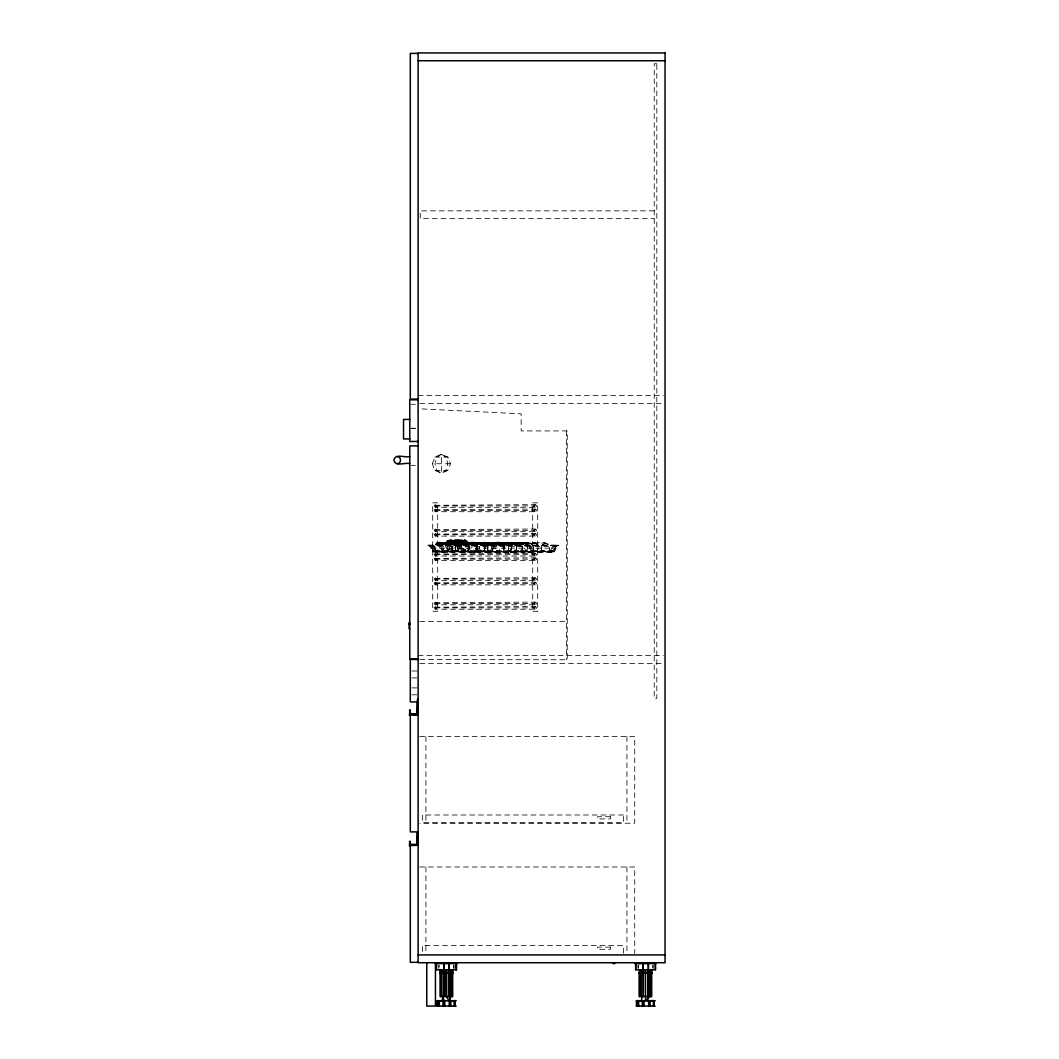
<?xml version="1.0" encoding="UTF-8"?>
<svg xmlns="http://www.w3.org/2000/svg" width="1059" height="1059" viewBox="0 0 1059 1059"><rect width="100%" height="100%" fill="white"/><g stroke="black" fill="none" stroke-linecap="round" stroke-linejoin="round"><path stroke-width="0.75" stroke-dasharray="5 3.75" d="M652.926 968.217L652.926 965.106M459.844 541.374L460.691 539.944L461.022 541.281L460.215 541.731L459.884 540.461L460.956 540.461L460.917 541.427L459.302 543.148L457.342 540.328L458.137 540.805L456.005 541.745L454.205 540.752L455.82 539.772L456.336 541.93L455.529 542.354L455.079 540.222L458.137 539.799L458.56 541.136L457.462 542.274L457.885 540.474L459.5 542.129L460.334 541.718L459.196 539.799L458.799 541.361L462.479 541.361L462.862 540.527L462.055 540.05L461.605 541.559L462.598 541.017L461.923 540.381L459.434 540.381L459.368 541.348L458.918 540.315L459.275 541.745L459.844 541.321M464.967 541.89L464.835 539.746L468.052 541.678L464.769 540.871L464.835 539.746L466.212 541.202L462.995 541.387L464.358 539.931L465.444 541.348L461.949 541.745L462.095 540.408L461.181 540.09L461.843 542.023L462.518 541.361L461.711 539.971L464.848 540.5L464.411 541.321L463.405 540.514L465.788 540.355L464.888 541.943L465.722 541.453L464.305 540.553L465.722 541.453M456.72 544.472L458.56 544.141C467.363 549.025 461.539 538.29 457.845 544.67L456.389 543.889L458.15 542.301L462.32 543.174C464.146 542.817 473.294 541.109 470.011 545.279L467.178 543.558C461.949 541.692 463.696 546.51 460.546 542.367L458.613 542.38L457.475 543.558L455.396 543.201M482.057 543.558L485.287 543.188C482.216 542.354 465.444 545.239 474.578 542.327C478.92 547.199 472.01 542.499 472.182 543.135C474.922 539.746 477.781 546.073 478.893 543.889L477.185 542.79L468.647 544.061L476.338 543.188L479.449 543.558L482.282 545.279C485.565 541.109 476.418 542.817 474.604 543.174C472.115 539.6 462.386 546.59 470.13 543.452C479.979 551.011 472.433 538.012 470.13 544.419C473.241 542.579 473.386 546.47 477.185 544.022L477.106 543.055L474.67 542.301L468.435 543.36L477.781 544.167L478.324 543.346C475.795 542.91 468.475 540.99 467.959 544.432L474.564 543.426L476.603 544.048L476.537 543.095L474.392 543.744L474.472 544.697L470.342 542.261L468.66 543.889L470.117 544.67C473.598 542.089 463.498 542.208 462.174 544.445C461.499 542.751 457.21 544.856 460.493 543.333L454.152 544.432L454.708 542.896L458.123 543.055M544.22 543.399L545.795 543.227L541.295 545.676L541.295 549.7C554.731 558.106 550.865 537.906 537.787 543.068C528.732 543.28 519.625 542.685 510.61 543.148L508.413 545.676L508.413 549.7L510.544 552.004L514.012 551.964L516.395 549.489L516.713 547.688L516.395 545.914L514.012 543.532L493.587 542.79L492.488 544.286L503.396 543.876C501.172 542.036 496.817 541.334 494.46 543.201L500.298 544.26L493.719 542.486L474.247 542.91L470.5 544.472L475.795 543.068C470.514 542.949 470.514 552.414 475.795 552.295L474.128 552.004L477.357 551.964L478.562 550.971L479.701 545.888C476.59 540.58 469.018 544.445 464.027 543.068C454.51 543.849 463.471 558.464 468.104 549.489C470.831 541.533 454.986 539.521 455.105 547.688C455.396 556.332 468.012 550.548 462.359 544.233L458.626 543.015C455.224 545.147 448.169 543.108 457.276 542.949L456.601 543.704L457.554 544.498L450.684 543.426L451.227 544.154L458.295 543.876C456.085 542.036 451.716 541.334 449.373 543.201L454.96 544.697L455.066 543.744L449.969 542.843L450.631 543.532L453.199 542.327L456.389 543.399L453.252 544.273L456.8 541.784L455.317 541.731L454.602 539.719L453.821 542.089L454.88 540.712L453.98 540.5C456.098 548.721 468.581 544.233 456.138 543.479C457.726 544.088 464.583 546.947 456.535 542.261L456.138 540.659L456.945 540.143L457.647 542.314L456.429 543.333L456.707 544.458M500.351 543.188L504.124 542.301L506.639 543.81L506.361 542.87L506.89 544.366L506.506 543.346C497.571 546.034 509.273 540.394 511.709 544.008L511.801 543.466C516.977 540.567 518.989 546.603 512.927 543.982L515.389 543.876C513.165 542.036 508.797 541.334 506.454 543.201L506.467 543.73C508.214 544.3 515.164 545.531 510.703 543.015L508.677 543.598L508.426 545.689C511.153 544.498 512.887 542.526 512.159 544.3L526.627 543.876C522.947 540.394 517.295 545.16 524.986 543.889L524.721 543.399C521.2 540.58 513.986 544.975 525.873 543.439L519.016 542.301L517.719 543.73L523.437 544.472L523.398 543.744L516.964 542.486L512.569 543.161L512.927 543.982C500.126 542.976 519.784 542.579 523.093 543.254C532.598 538.276 536.092 555.657 525.648 551.143L524.562 547.688L525.661 544.233C528.798 542.354 516.315 542.592 514.939 544.286M478.867 544.445L477.45 542.327L474.909 543.439C482.044 545.703 482.255 540.818 476.047 543.399C475.544 544.908 474.26 543.426 472.87 543.836C476.749 539.243 479.806 549.224 472.38 544.141L470.527 544.472M450.83 551.143L452.153 547.688L450.83 544.233L447.375 543.479L443.258 545.994C441.378 550.495 447.295 554.294 450.83 551.143L452.259 547.688L450.83 544.233M467.972 541.943C462.412 540.381 438.148 536.582 447.216 549.422C452.18 550.587 477.344 552.705 466.781 541.083M451.902 549.7L451.902 545.676M478.999 544.273C477.741 545.782 477.291 541.718 475.782 543.889M516.66 549.7L516.673 545.676L516.66 549.7L515.627 551.143M491.561 544.088L493.534 542.38L495.188 542.367L495.916 544.419L493.851 544.67L491.866 543.413L488.556 544.3L484.334 543.598L480.72 545.279L481.832 542.605C503.012 542.155 478.046 548.112 481.607 542.79C491.654 543.413 501.807 542.936 511.934 543.227L509.803 543.373L510.107 544.101L514.144 543.929L512.172 542.499L508.77 544.247L509.101 545.147L510.478 544.141C515.654 545.478 507.42 541.718 505.712 542.486L501.317 543.161L501.675 543.982C507.738 546.603 505.725 540.567 500.55 543.466L500.245 544.061L501.529 543.426C500.642 539.415 493.825 546.868 498.432 543.373C507.261 540.58 505.275 556.968 497.253 551.143L496.419 545.676L497.253 544.233L500.272 543.161L497.809 543.068M490.41 543.916C483.208 539.137 481.66 554.85 489.629 551.964L492.104 547.688L491.972 545.888L489.893 543.413C484.373 541.453 482.97 544.948 489.112 544.3L490.595 543.346C488.067 542.91 480.746 540.99 480.23 544.432L486.836 543.426L488.874 544.048L488.808 543.095C485.101 543.293 486.822 546.007 489.457 544.022L489.377 543.055L486.941 542.301L480.72 543.36L490.065 544.167L490.065 543.055L474.353 542.883M434.111 505.302L435.196 507.301L535.192 507.301L536.45 505.964L535.192 504.64L434.111 505.302A1.403 1.403 0 0 0 434.111 506.639M434.111 509.736L435.196 511.722L535.192 511.722L536.45 510.398L535.192 509.075L434.111 509.736A1.403 1.403 0 0 0 434.111 511.06M435.196 507.301L436.44 505.964L435.196 504.64M435.196 511.722L436.44 510.398L435.196 509.075M434.111 529.672L435.196 531.671L535.192 531.671L536.45 530.334L535.192 529.01L434.111 529.672A1.403 1.403 0 0 0 434.111 531.009M434.111 534.107L435.196 536.106L535.192 536.106L536.45 534.769L535.192 533.445L434.111 534.107A1.403 1.403 0 0 0 434.111 535.43M435.196 531.671L436.44 530.334L435.196 529.01M435.196 536.106L436.44 534.769L435.196 533.445M434.111 554.042L435.196 556.041L535.192 556.041L536.45 554.704L535.192 553.38L434.111 554.042A1.403 1.403 0 0 0 434.111 555.379M434.111 558.477L435.196 560.476L535.192 560.476L536.45 559.139L535.192 557.815L434.111 558.477A1.403 1.403 0 0 0 434.111 559.801M435.196 556.041L436.44 554.704L435.196 553.38M435.196 560.476L436.44 559.139L435.196 557.815M434.111 578.413L435.196 580.411L535.192 580.411L536.45 579.074L535.192 577.751L434.111 578.413A1.403 1.403 0 0 0 434.111 579.75M434.111 582.847L435.196 584.846L535.192 584.846L536.45 583.509L535.192 582.185L434.111 582.847A1.403 1.403 0 0 0 434.111 584.171M435.196 580.411L436.44 579.074L435.196 577.751M435.196 584.846L436.44 583.509L435.196 582.185M434.111 602.783L435.196 604.782L535.192 604.782L536.45 603.458L535.192 602.121L434.111 602.783A1.403 1.403 0 0 0 434.111 604.12M434.111 607.217L435.196 609.216L535.192 609.216L536.45 607.879L535.192 606.555L434.111 607.217A1.403 1.403 0 0 0 434.111 608.541M435.196 604.782L436.44 603.458L435.196 602.121M435.196 609.216L436.44 607.879L435.196 606.555M535.192 504.64L533.948 505.964L535.192 507.301M535.192 509.075L533.948 510.398L535.192 511.722M535.192 529.01L533.948 530.334L535.192 531.671M535.192 533.445L533.948 534.769L535.192 536.106M535.192 553.38L533.948 554.704L535.192 556.041M535.192 557.815L533.948 559.139L535.192 560.476M535.192 577.751L533.948 579.074L535.192 580.411M535.192 582.185L533.948 583.509L535.192 584.846M535.192 602.121L533.948 603.458L535.192 604.782M535.192 606.555L533.948 607.879L535.192 609.216M432.31 463.749L434.971 457.051L441.391 454.285L447.811 457.051L450.472 463.749L447.811 470.434L441.391 473.214L434.971 470.434L432.31 463.749L450.472 463.749M550.323 551.633L552.652 545.769L555.366 545.292L553.579 546.338L551.011 552.242L435.951 552.242L432.39 551.382L430.033 546.338L428.154 545.292L431.317 545.292L434.005 550.998L436.639 551.633L433.806 545.292L431.609 545.597L433.383 546.338L435.951 552.242L432.39 551.382L554.572 551.382L556.928 546.338L558.808 545.292L555.644 545.292L552.957 550.998L550.323 551.633L553.751 550.998L555.949 545.769L557.511 545.133M445.323 542.804C444.581 547.98 437.089 541.453 435.752 544.71C436.957 540.659 446.117 544.617 450.221 543.068M487.947 543.399L489.523 543.227L485.856 545.147L485.525 544.247C484.837 540.487 489.695 544.697 490.899 543.929C490.767 539.944 483.023 545.967 487.008 543.519C486.769 544.895 483.354 543.267 482.838 544.657C485.763 539.891 487.789 546.153 489.814 543.148L502.641 543.439L500.814 542.592L497.862 543.677L501.529 543.426L500.457 543.585L502.244 544.286L502.853 543.386L500.92 542.499L497.518 544.247L497.849 545.147L499.226 544.141C501.092 545.994 501.781 543.174 499.451 543.015L497.426 543.598L497.174 545.689L501.264 543.519L484.44 542.486L480.72 544.154C476.563 548.284 482.692 555.141 487.114 551.143L488.014 549.7L487.828 545.676L486.968 544.233L483.897 542.91M485.644 543.32L488.04 543.095L469.971 543.148L467.668 545.848L468.568 550.971L471.599 552.295L474.789 551.143L469.918 551.964M451.796 541.546L450.009 540.699L451.822 542.737L453.808 540.911L451.915 539.931L446.289 541.89C449.466 539.746 473.241 538.621 460.824 543.121L460.824 547.146L465.311 549.753M438.797 542.91L441.868 544.233L442.728 545.676L442.914 549.7L442.013 551.143C433.78 557.338 431.503 539.852 440.69 543.307L439.631 543.108L442.106 543.426L440.769 545.147L442.146 544.141C444.012 545.994 444.701 543.174 442.358 543.015L440.345 543.598L439.591 545.504L446.196 543.413C451.558 546.166 445.071 540.421 443.469 543.466L443.827 544.3L448.725 543.611L451.941 544.683L452.815 543.889L451.372 542.327L448.817 543.439L454.629 544.101L454.708 543.148L446.832 543.32L449.016 545.676L449.413 547.688L448.301 551.143C440.067 557.338 437.777 539.865 446.964 543.32L445.918 543.121L448.394 543.426L445.084 542.91L448.751 544.67L450.816 544.419L450.088 542.367L440.875 543.307C454.655 543.545 444.158 540.103 442.238 544.617L442.477 545.107C446.382 542.605 451.306 545.676 453.331 543.373L451.319 545.676L452.153 551.143C459.063 556.293 461.446 544.538 457.462 543.783L470.064 544.167L469.997 543.307L467.654 542.565L463.948 542.221L452.895 543.386L456.813 544.074L457.647 543.36L448.632 542.486L444.237 543.161L444.595 543.982C444.886 543.492 452.286 545.623 446.739 542.367L444.806 542.38L443.112 543.558L443.628 544.339L444.754 543.214L442.569 544.061C444.846 540.527 460.691 545.438 449.691 543.889L449.665 542.923L453.504 543.161M472.34 543.346L474.948 543.982L472.817 542.367L469.203 543.558L469.719 544.339L470.831 543.214L474.419 544.3L482.335 544.167L482.269 543.307L479.926 542.565L473.889 543.015M457.7 543.148L460.202 543.545L458.362 543.399L455.688 545.676L455.688 549.7L456.72 551.143C461.698 555.684 467.31 546.166 461.42 543.638C456.985 546.59 459.619 540.818 463.154 543.161L464.504 543.902L461.42 543.624M462.095 541.678L460.784 545.133L462.095 548.588M479.621 543.399L481.196 543.227L477.98 544.233L476.934 545.676L476.934 549.7L477.98 551.143C482.944 555.684 488.556 546.166 482.666 543.638M489.682 543.982C495.758 546.603 493.732 540.567 488.556 543.466L484.903 543.333L488.067 543.068L485.446 543.598L485.181 545.689C487.577 542.433 491.31 544.763 487.246 544.141L485.26 545.676L485.26 549.7L486.306 551.143C491.283 555.684 496.896 546.166 490.992 543.638M532.968 543.399L534.543 543.227L531.327 544.233L530.281 545.676L530.281 549.7L531.327 551.143C539.508 556.438 540.964 540.818 531.896 542.91C525.582 543.638 519.135 542.963 512.781 542.91M542.565 544.233L541.268 547.688L542.565 551.143M441.749 543.916L436.957 543.558C439.022 540.792 441.55 546.351 441.921 543.585C439.882 539.031 434.614 547.424 438.956 545.253C439.75 542.367 445.707 545.65 441.153 542.698C437.87 543.505 436.89 546.709 439.882 543.267M510.081 543.916C505.593 541.917 510.597 546.06 510.253 543.585C504.799 539.057 504.018 550.415 509.114 543.717C515.058 545.967 506.136 539.256 505.646 544.141C506.745 546.153 507.857 541.096 510.703 544.286L511.312 542.804C508.717 540.5 507.843 547.45 510.412 543.373L519.148 544.419L518.42 542.367L517.189 542.367L514.833 543.532L515.045 544.445M456.72 544.233L455.026 547.688L456.72 551.143M477.98 544.233L476.285 547.688L477.98 551.143M486.306 544.233L484.612 547.688L486.306 551.143M531.327 544.233L529.632 547.688L531.327 551.143M456.561 543.426L456.283 545.107L459.752 543.386C464.941 541.453 468.343 549.343 463.551 551.964L460.308 552.004C453.53 548.218 462.545 538.409 465.894 545.888C467.271 550.151 461.936 554.413 458.441 551.143L457.329 547.688L458.441 544.233L464.57 544.154L462.624 543.373L464.835 542.34L466.767 543.889L465.907 544.71L463.008 542.354L459.91 543.135L464.027 543.068L463.974 544.167L454.629 543.36L460.864 542.301L463.617 543.519L461.115 544.697L460.586 543.744L462.717 543.095L474.233 542.963L469.653 542.91L468.555 545.107C489.073 543.849 466.212 539.455 468.104 551.143L463.087 551.964C454.285 539.441 474.882 543.545 481.024 543.254M496.962 543.267C493.984 546.709 494.95 543.505 498.233 542.698C502.8 545.65 496.83 542.367 496.036 545.253C491.707 547.424 496.962 539.031 499.001 543.585C498.657 546.365 496.247 540.845 494.037 543.558L495.03 543.558L491.389 543.135L494.394 544.233L495.36 549.7L494.487 551.143L491.389 552.308L489.682 551.964L487.55 549.489L488.451 544.233L484.718 543.015C482.772 544.961 480.746 544.048 484.109 542.685C490.846 544.405 485.26 547.913 482.401 543.452L479.33 544.273L482.613 542.261C489.298 547.913 486.902 542.446 482.785 544.419M445.098 543.346L444.025 544.67L442.556 544.445L444.343 542.301L447.03 542.301L449.559 543.81L449.281 542.87L449.81 544.366L449.426 543.346L445.508 542.896C437.883 543.188 442.278 556.597 448.698 551.143L443.88 551.964M441.656 543.955C443.893 541.665 444.317 545.57 445.773 543.386L443.84 542.499L440.928 544.432C444.833 539.031 469.163 547.662 462.306 542.327C454.046 544.895 466.741 542.963 468.449 544.101C464.279 540.792 454.033 544.67 447.811 543.002L453.848 542.565L456.177 543.307L456.244 544.167L448.328 544.3L446.196 543.413M513.655 543.413L511.801 544.3L507.565 543.598L503.581 544.895L507.685 542.486L511.854 543.174L515.362 542.301L518.261 543.558L517.613 542.87L518.142 544.366L517.308 543.333L515.442 544.445L517.772 543.148L522.405 543.002M534.371 543.254L526.548 543.466L528.084 543.346L526.773 544.445L530.612 542.883L545.623 543.254M442.172 543.505L440.915 544.472L445.349 542.301M447.533 540.95L446.289 541.917L447.216 541.202M463.418 543.505L462.042 543.982M471.745 543.505L470.5 544.472L471.427 543.757M516.766 543.505L515.521 544.472L519.85 543.426L522.047 545.676L522.339 549.7L519.903 552.017L516.435 551.964L514.436 549.489L514.449 545.954L516.435 543.757M528.017 543.505L526.773 544.472L531.102 543.426L533.299 545.676L533.577 549.7L531.155 552.017L527.686 551.964L525.688 549.489L525.701 545.954L527.686 543.757M463.087 543.757L462.174 544.472L464.782 543.307L467.813 544.233L470.183 550.971L471.427 551.964L474.895 552.017L477.318 549.7L477.04 545.676L475.239 543.346L471.202 543.346M441.841 543.757L439.856 545.954L439.842 549.489L441.841 551.964L443.536 552.308L446.792 551.143L447.732 549.7L446.567 544.233L439.339 542.486L435.249 544.895L439.233 543.598L443.469 544.3L445.323 543.413M525.648 544.233L526.945 543.386M441.444 543.624C444.29 544.869 448.473 542.671 453.371 543.558L456.204 545.279C459.487 541.109 450.327 542.817 448.513 543.174L446.408 542.301M486.862 543.413L485.869 543.413M498.524 543.624L508.572 544.18L512.49 543.201M509.776 543.624L523.186 543.227L521.054 543.373L521.915 543.73L521.981 542.79L518.195 542.38L516.898 544.141L517.705 544.869L518.407 543.386L521.955 544.286L522.564 542.804C519.969 540.5 519.095 547.45 521.663 543.373C530.493 540.58 528.507 556.968 520.485 551.143L519.373 547.688L520.485 544.233L521.796 543.386L525.886 544.498L524.933 543.704L525.979 543.36L519.797 543.055M495.877 542.91L499.292 543.466L495.069 542.843L502.654 544.498L502.045 543.426L507.883 543.161C502.429 542.843 502.456 552.48 507.87 552.308L506.281 552.017L509.498 551.964L510.637 550.971L511.841 545.901C509.194 541.136 502.429 543.307 497.955 543.307L498.842 543.413M447.202 552.004C451.28 550.256 450.181 542.963 445.521 542.896L462.73 543.108L462.796 544.048L456.416 544.008L462.042 543.955M473.294 552.004C478.271 549.859 475.16 541.083 469.971 543.148M441.391 454.285L436.851 457.051L434.971 463.749L436.851 470.434L441.391 473.214L445.932 470.434L447.811 463.749L445.932 457.051L441.391 454.285L441.391 473.214M553.5 552.03L554.572 551.382L551.011 552.242L553.5 552.03L551.355 551.382M461.022 552.004L462.518 551.143L457.7 551.964M507.129 542.91L510.2 544.233L511.073 545.676L511.245 549.7L510.345 551.143C502.112 557.338 499.835 539.852 509.022 543.307L507.963 543.108L510.438 543.426L508.505 545.848L508.505 549.489L510.61 551.964L515.389 551.143L516.382 549.7L516.382 545.676C515.084 543.505 511.259 542.261 513.469 543.399L509.988 543.955M504.733 544.233L506.281 543.373M452.259 540.845L453.067 541.612L449.916 539.719L449.44 540.461L450.274 540.884L449.029 539.852L447.004 541.52L449.215 541.242L448.46 540.739C450.485 544.697 449.32 537.429 446.699 541.255L447.52 542.499L449.638 540.778L448.804 540.368L449.519 541.453L451.875 540.99L451.147 539.759L450.26 539.958L450.618 541.904L452.736 542.129L452.828 540.328L453.808 541.89L453.901 540.302L450.631 540.871L452.828 543.121L453.106 547.146L452.233 548.588L448.91 549.753M446.21 544.114L447.295 543.73C444.859 543.519 442.172 542.42 440.173 542.221L437.195 542.565M460.016 544.114L461.102 543.73L459.54 544.286M472.288 544.114L473.373 543.73L471.811 544.286M445.733 544.286C453.94 544.578 451.505 540.937 446.395 543.545C449.148 544.352 456.098 542.327 460.493 543.333M433.462 552.03L435.606 551.382M447.732 543.346L445.64 544.008L450.062 542.91L458.904 543.346M557.63 545.173L556.094 546.338L553.764 551.382L551.09 552.03L435.871 552.03L433.197 551.382L430.867 546.338L429.014 545.292L431.013 545.769L433.21 550.998L436.387 550.998M513.893 552.017L510.61 551.964L509.326 550.971M513.867 552.017L510.597 551.964M461.433 543.135L459.977 543.373L462.32 544.247L459.341 542.896L462.518 544.233M486.068 543.373L484.042 543.466L487.524 543.135C491.522 545.517 487.087 545.901 484.651 544.141L482.798 544.472M448.738 543.108L450.062 542.91M464.319 543.916L463.59 544.008M478.138 543.916L477.41 544.008M455.171 543.161L452.722 543.373L453.583 543.73L453.649 542.79L449.863 542.38L448.566 544.525L449.373 544.869L450.512 543.333L453.623 544.286L454.655 543.188M523.728 543.201L519.559 544.154L518.314 542.843L520.009 543.055M507.287 543.227L505.805 543.399L507.87 543.161M440.173 542.221L436.745 542.605L435.62 544.154L436.732 544.194L436.361 544.935L437.42 543.505L440.187 543.188M485.287 543.188C485.618 544.842 491.694 542.433 488.265 544.061L493.812 543.611C501.198 546.788 506.083 542.737 497.267 542.221L494.275 542.565M497.267 542.221L493.825 542.605L492.342 544.895L496.314 543.598L500.55 544.3L502.403 543.413L507.896 544.419L507.168 542.367L505.95 542.367L503.581 543.532L503.793 544.445M503.74 544.286C511.55 546.166 519.228 542.38 505.077 542.605L503.952 544.154L505.064 544.194L504.693 544.935L505.752 543.505L508.519 543.188L505.289 543.558M508.519 543.188L507.804 543.452L514.621 543.439L512.437 542.592L509.975 543.148L510.663 543.73L510.729 542.79L509.114 542.777L506.083 544.657L508.214 543.267L507.062 542.843L508.757 543.055M508.876 543.32L509.631 543.426L508.135 543.333L514.634 544.498L514.039 543.426L514.727 543.36L512.94 542.896L509.207 543.307L510.094 543.413M482.295 542.565L485.274 542.221M497.267 543.188L494.5 543.505L493.441 544.935L493.812 544.194L492.713 544.154L496.433 542.486L500.603 543.174M505.527 542.565L508.505 542.221M463.736 540.858L465.153 540.699M458.362 543.399L462.439 543.426L459.977 543.135L461.022 543.32M457.965 543.32C460.652 540.818 473.757 545.676 463.511 543.889L464.054 543.068L454.496 543.161L453.12 542.354L451.558 544.3L454.854 543.227L446.038 542.989L455.264 543.095M441.762 543.413L439.803 543.333L441.299 543.426L440.544 543.32M486.584 543.333L472.248 543.135L474.789 544.233M464.875 541.374L462.571 541.467M496.565 543.055L502.747 543.36L494.394 542.883L494.91 544.366L494.513 543.346L491.694 544.286M508.545 543.055L512.94 542.896M446.911 543.916L444.158 544.008M492.011 543.916L489.258 544.008M504.005 543.916L501.251 544.008M515.256 543.916L512.503 544.008M654.224 210.86L420.277 210.86L420.277 218.657L654.224 218.657M418.12 395.629L663.411 395.629M419.761 403.426L663.411 403.426M411.17 404.3L415.34 404.3M411.17 428.273L415.34 428.273M411.17 428.339L415.34 428.339M434.971 457.051L447.811 457.051M411.17 465.431L415.34 465.431M434.971 470.434L447.811 470.434M435.196 505.964L535.192 505.964M435.196 510.398L535.192 510.398M435.196 530.334L535.192 530.334M435.196 534.769L535.192 534.769M428.485 545.173L558.477 545.173M428.154 545.292L558.808 545.292M428.154 545.597L558.808 545.597M428.392 545.703L558.57 545.703M430.033 546.338L556.928 546.338M431.026 548.138L555.949 548.138M435.196 554.704L535.192 554.704M435.196 559.139L535.192 559.139M435.196 579.074L535.192 579.074M435.196 583.509L535.192 583.509M435.196 603.458L535.192 603.458M435.196 607.879L535.192 607.879M418.12 655.574L663.411 655.574M419.761 663.371L663.411 663.371M411.872 670.996L418.12 670.996M411.872 677.919L418.12 677.919M411.872 687.9L418.12 687.9M411.872 694.823L418.12 694.823M419.668 736.587L634.725 736.587L634.725 823.227L419.668 823.227M419.668 866.99L634.725 866.99L634.725 953.63M419.761 621.448L566.406 621.62M419.761 659.572L567.24 659.757L567.24 430.92L521.147 430.92L521.147 413.831L419.748 408.814M451.928 543.068L462.876 543.439M497.796 543.055L484.016 542.87L480.654 544.233L481.461 543.81L481.461 544.935L482.507 543.505L483.844 544.498M444.767 542.883L459.116 543.095L462.598 544.498M459.778 543.254L457.845 543.161M434.203 551.474L436.639 551.633M496.711 543.108L497.77 543.307C488.583 539.852 490.86 557.338 499.093 551.143L500.205 547.688L499.822 545.676L497.624 543.32M528.467 552.308L525.661 551.143M524.92 543.439L523.503 543.161M499.994 543.095L501.688 543.439M550.574 550.998L552.758 551.474M471.599 542.896L473.294 543.32M489.364 543.161L492.183 544.498M447.202 543.32L448.698 544.233M536.013 543.638L537.35 544.551M547.132 543.545L548.443 544.498M488.04 543.916L484.665 542.261L482.335 544.498L482.388 545.676L485.869 543.717L488.12 543.982M458.348 540.871L459.354 541.89L458.547 541.07M487.55 549.489L487.564 545.848L488.384 550.971M475.848 543.982L472.446 543.015L470.527 544.458M653.032 965.106L653.032 968.217M638.193 965.106L638.193 968.217M638.087 965.106L638.087 968.217M626.928 736.587L626.928 823.227M626.928 866.99L626.928 953.63M623.46 953.193L623.46 945.396L422.448 945.396L422.448 953.193M566.406 430.92L566.406 659.757M453.954 965.106L453.954 968.217M438.969 968.217L438.969 965.106L438.863 968.217M425.917 736.587L425.917 823.227M425.917 866.99L425.917 953.63M534.12 506.639A1.403 1.403 0 0 1 534.12 505.302M536.278 505.302A1.403 1.403 0 0 1 536.278 506.639M436.282 505.302A1.403 1.403 0 0 1 436.282 506.639M534.12 511.06A1.403 1.403 0 0 1 534.12 509.736M536.278 509.736A1.403 1.403 0 0 1 536.278 511.06M436.282 509.736A1.403 1.403 0 0 1 436.282 511.06M534.12 531.009A1.403 1.403 0 0 1 534.12 529.672M536.278 529.672A1.403 1.403 0 0 1 536.278 531.009M436.282 529.672A1.403 1.403 0 0 1 436.282 531.009M534.12 535.43A1.403 1.403 0 0 1 534.12 534.107M536.278 534.107A1.403 1.403 0 0 1 536.278 535.43M436.282 534.107A1.403 1.403 0 0 1 436.282 535.43M534.12 555.379A1.403 1.403 0 0 1 534.12 554.042M536.278 554.042A1.403 1.403 0 0 1 536.278 555.379M436.282 554.042A1.403 1.403 0 0 1 436.282 555.379M534.12 559.801A1.403 1.403 0 0 1 534.12 558.477M536.278 558.477A1.403 1.403 0 0 1 536.278 559.801M436.282 558.477A1.403 1.403 0 0 1 436.282 559.801M534.12 579.75A1.403 1.403 0 0 1 534.12 578.413M536.278 578.413A1.403 1.403 0 0 1 536.278 579.75M436.282 578.413A1.403 1.403 0 0 1 436.282 579.75M534.12 584.171A1.403 1.403 0 0 1 534.12 582.847M536.278 582.847A1.403 1.403 0 0 1 536.278 584.171M436.282 582.847A1.403 1.403 0 0 1 436.282 584.171M534.12 604.12A1.403 1.403 0 0 1 534.12 602.783M536.278 602.783A1.403 1.403 0 0 1 536.278 604.12M436.282 602.783A1.403 1.403 0 0 1 436.282 604.12M534.12 608.541A1.403 1.403 0 0 1 534.12 607.217M536.278 607.217A1.403 1.403 0 0 1 536.278 608.541M436.282 607.217A1.403 1.403 0 0 1 436.282 608.541M453.742 965.106L453.742 968.217L453.636 965.106M477.265 543.32L477.781 544.167L476.841 544.3C472.38 544.75 470.514 542.579 476.96 543.161L477.265 543.32M450.062 544.114C449.638 545.081 443.152 543.015 448.434 542.38L450.062 544.114M493.666 544.141C494.765 546.153 495.864 541.096 498.723 544.286L499.318 542.804C495.135 542.221 496.194 544.829 498.683 543.73L498.736 542.79L495.4 542.327L493.666 544.141M447.904 547.688L446.858 551.143L447.931 547.688M469.15 547.688L468.104 551.143L469.177 547.688M477.49 547.688L476.444 551.143L477.516 547.688M453.305 545.133L452.233 548.588L453.305 545.133M522.524 547.688L521.452 551.143L522.524 547.688M533.776 547.688L532.703 551.143L533.776 547.688M452.484 547.688L452.1 549.7L452.1 545.676L452.484 547.688M456.138 540.659L456.8 541.864L457.21 540.659L456.138 540.659M511.841 547.688L510.637 550.971L511.841 547.688M452.537 540.328L452.14 541.255L452.537 540.328M463.921 541.308L463.921 541.308M553.751 550.998L433.21 550.998L553.751 550.998M475.795 543.068L474.128 543.373L475.769 543.095M656.818 63.778L654.224 63.778L654.224 698.463L656.818 698.463L656.818 63.778M437.698 502.853L432.694 502.853L432.694 611.295L437.698 611.295L437.698 502.853M537.694 502.853L532.69 502.853L532.69 611.295L537.694 611.295L537.694 502.853M623.46 814.993L422.448 814.993L422.448 822.79L623.46 822.79L623.46 814.993M610.461 816.727L597.475 816.727L597.475 818.898L610.461 818.898L610.461 816.727M610.461 947.13L597.475 947.13L597.475 949.301L610.461 949.301L610.461 947.13M527.197 543.479L525.701 543.466L527.197 543.479M488.067 552.295L486.399 552.004L488.067 552.295M461.949 552.295L460.308 552.004L461.976 552.295"/><path stroke-width="1.5" d="M417.709 845.32L417.603 832.546L417.18 844.341L410.455 844.407L409.754 841.283L409.449 845.532L418.12 845.32M436.374 963.558L436.348 969.779L456.548 969.779L456.442 963.558M438.413 1006.05L438.413 1001.073M442.159 969.779L442.159 973.261M444.158 969.779L444.158 996.519M449.162 1000.662L446.276 996.519L446.196 969.779M448.539 973.261L448.539 996.519L448.539 969.779L448.619 972.427M450.604 969.779L450.604 996.519M450.843 1006.05L450.843 1001.073M451.941 972.427L451.809 996.519L451.941 969.779M452.219 973.261L452.219 972.427M452.405 973.261L452.405 972.427M454.112 1006.05L454.112 1001.073M635.744 969.779L635.744 963.558M636.631 1001.073L636.631 1006.05L636.499 1001.073L641.767 1001.073M651.682 969.779L651.682 996.519L639.424 996.519L639.424 973.261M639.424 969.779L639.424 996.519M639.888 973.261L639.888 996.519L639.888 969.779M641.224 969.779L641.224 996.519M641.45 969.779L641.45 973.261M643.104 969.779L643.104 963.558M643.21 996.519L643.065 963.558M647.909 969.779L647.909 996.519M648.346 969.779L648.346 963.558M649.551 996.519L649.551 969.779M649.895 996.519L649.895 969.779M650.888 996.519L650.888 973.261M650.888 972.427L650.888 969.779M651.285 972.427L651.285 969.779L651.219 996.519M653.403 1006.05L653.403 1001.073M417.299 701.27L417.18 713.726L410.455 713.806L409.859 709.954L409.449 715.182L418.12 714.918M450.062 1000.662L450.472 996.519M410.257 714.918L409.462 715.315M410.257 845.32L409.502 845.744M641.476 1000.662L642.019 996.519M442.305 1000.662L442.861 996.519M647.605 1000.662L648.452 996.519M446.382 963.558L446.699 962.724M645.672 963.558L645.99 962.724M409.462 841.587L410.137 841.402L410.455 844.407M456.733 963.558L457.104 962.724M656.395 962.724L656.024 963.558L634.725 963.558M409.462 710.337L410.137 710.112L410.455 713.806M417.1 713.806L417.603 699.258L418.093 714.534L413.99 714.918M649.511 996.519L645.553 1000.662L645.474 969.779M455.436 963.558L456.429 962.724L456.323 963.558L455.542 962.724M416.902 844.473L417.299 832.956M438.611 962.724L435.448 963.558L457.475 963.558M409.78 456.575C405.451 458.123 395.047 452.987 393.948 460.109C395.047 467.244 405.451 462.108 409.78 463.657M397.284 463.657C401.599 463.71 401.599 456.522 397.284 456.575M418.12 53.387L410.31 53.387L410.31 399.097L418.12 399.097M418.12 60.747L665.052 60.747M418.12 399.812L409.78 399.812L409.78 441.471L418.12 441.471M409.78 419.43L403.532 419.43L403.532 438.942L409.78 438.969M418.12 445.905L409.78 445.905L409.78 659.029L418.12 659.029M409.052 623.129L409.78 623.129M409.78 628.715L409.052 628.715L409.052 623.036M418.12 659.466L410.31 659.466L410.31 701.918L418.12 701.918M418.12 831.897L410.31 831.897L410.31 714.918M418.12 954.927L665.052 954.927M418.12 962.3L410.31 962.3L410.31 845.32M613.068 963.597L614.802 963.597M655.375 969.779L655.375 963.558L655.481 969.779L635.638 969.779L635.638 963.558M439.737 972.427L453.106 972.427M639.027 972.427L652.092 972.427M639.159 973.261L652.092 973.261M439.737 973.261L453.106 973.261M436.996 1000.662L456.191 1000.662M636.287 1000.662L655.124 1000.662M442.609 1001.073L437.208 1001.073L437.248 1006.05M445.482 1001.073L442.98 1001.073L442.98 1006.05M448.142 1001.073L455.542 1001.073M644.759 1001.073L642.27 1001.073L642.27 1006.05M647.433 1001.073L654.488 1001.073M436.996 1006.05L456.191 1006.05M636.287 1006.05L655.124 1006.05M635.096 962.724L640.139 963.558M653.218 962.724L654.939 963.558M453.927 962.724L455.648 963.558M650.411 972.427L651.378 973.261M442.331 996.519L444.224 1000.662M449.559 997.896L450.366 1000.662M654.091 1001.073L654.091 1006.05M650.822 969.779L650.822 996.519M650.12 1001.073L650.12 1006.05M648.915 1001.073L648.915 1006.05M648.651 1001.073L648.651 1006.05M648.399 963.558L648.399 969.779M647.83 969.779L647.83 996.519M644.031 1001.073L644.031 1006.05M643.435 969.779L643.435 996.519M642.998 1001.073L642.998 1006.05M638.643 1001.073L638.643 1006.05M637.703 1001.073L637.703 1006.05M456.191 963.558L456.191 969.779M456.085 963.558L456.085 969.779M455.145 1001.073L455.198 1006.05M454.801 1001.073L454.801 1006.05M452.696 969.779L452.696 996.519L440.147 996.519L440.147 969.779M452.286 969.779L452.219 996.519M452.008 969.779L452.008 996.519M451.597 969.779L451.597 973.261M450.274 969.779L450.274 996.519M449.625 1001.073L449.625 1006.05M449.36 1001.073L449.36 1006.05M446.276 972.427L446.276 996.519M444.74 1001.073L444.74 1006.05M443.933 996.519L443.827 963.558L443.774 969.779M443.721 1001.073L443.721 1006.05M441.934 969.779L441.934 996.519M440.61 969.779L440.703 996.519M439.353 1001.073L439.353 1006.05M436.454 963.558L436.48 969.779M435.448 962.724L435.448 1006.05L426.777 1006.05L426.777 962.724M437.354 1001.073L437.354 1006.05L437.38 1001.073M441.047 972.427L440.954 996.519L441.007 969.779L440.954 972.427M665.052 52.95L418.12 52.95L418.12 962.724L665.052 962.724L665.052 52.95M409.78 624.135L409.052 624.135L409.78 624.228M449.109 969.779L449.109 963.558L449.069 969.779"/></g></svg>
